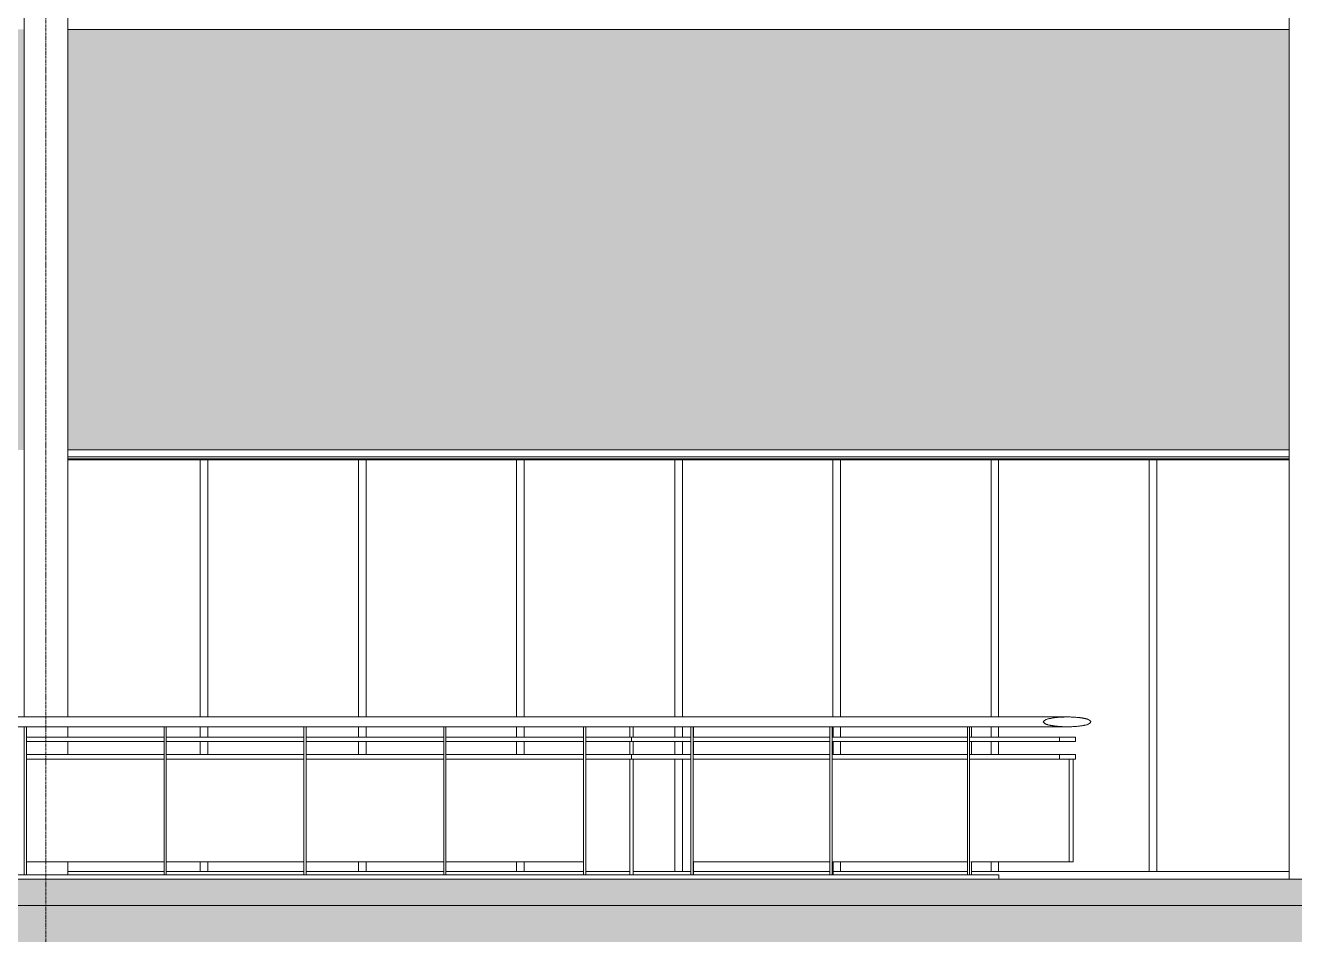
# Model space of a CAD drawing. Header units: inches. Extents: x 21386 to 98546, y -290 to 853.
# Drawn here: x 38366.7 to 38657.1, y -12.7 to 195.4 of the extents above; entities that cross this region are included whole.
import ezdxf

# ---------------------------------------------------------------- set-up
doc = ezdxf.new("R2010")
doc.units = ezdxf.units.IN
doc.header["$MEASUREMENT"] = 0
doc.linetypes.add('Grid Line 1_2_', pattern=[0.875, 0.5, -0.125, 0.125, -0.125])
for name, color, linetype, lineweight in [('A-FLOR', 192, 'Continuous', 13), ('A-FLOR-HRAL', 11, 'Continuous', 13), ('A-FLOR-LEVL', 51, 'Continuous', 9), ('A-FLOR-PATT', 8, 'Continuous', 25), ('A-GLAZ-CURT', 52, 'Continuous', 13), ('A-GLAZ-CWMG', 51, 'Continuous', 13), ('A-WALL', 113, 'Continuous', 13), ('A-WALL-PATT', 111, 'Continuous', 25), ('C-TOPO', 7, 'Continuous', 13), ('I-WALL', 2, 'Continuous', 13), ('S-BEAM', 12, 'Continuous', 13), ('S-GRID', 1, 'Continuous', 9)]:
    doc.layers.add(name, color=color, linetype=linetype, lineweight=lineweight)
pattern_1 = [(90, (-86666.32, -1108), (-193, -193), [48, -145]), (180, (-86666.32, -1108), (-2e-14, -193), [96.25, -96.75]), (270, (-86762.57, -1060), (-193, -193), [48, -145]), (180, (-86666.32, -1060), (-2e-14, -193), [96.25, -96.75]), (270, (-86762.82, -1060), (-193, -193), [48, -145]), (180, (-86762.82, -1060), (-2e-14, -193), [96.25, -96.75]), (90, (-86859.07, -1108), (-193, -193), [48, -145]), (180, (-86762.82, -1108), (-2e-14, -193), [96.25, -96.75]), (90, (-86714.32, -1059.75), (-193, -193), [48, -145]), (180, (-86666.07, -1059.75), (-2e-14, -193), [48.25, -144.75]), (180, (-86666.07, -1011.75), (-2e-14, -193), [48.25, -144.75]), (90, (-86810.82, -1059.75), (-193, -193), [48, -145]), (180, (-86714.57, -1059.75), (-2e-14, -193), [96.25, -96.75]), (270, (-86714.57, -1011.75), (-193, -193), [48, -145]), (180, (-86714.57, -1011.75), (-2e-14, -193), [96.25, -96.75]), (180, (-86811.07, -1059.75), (-2e-14, -193), [48, -145]), (270, (-86811.07, -1011.75), (-193, -193), [48, -145]), (180, (-86811.07, -1011.75), (-2e-14, -193), [48, -145]), (90, (-86666.32, -1011.5), (-193, -193), [48, -145]), (180, (-86666.32, -1011.5), (-2e-14, -193), [96.25, -96.75]), (270, (-86762.57, -963.5), (-193, -193), [48, -145]), (180, (-86666.32, -963.5), (-2e-14, -193), [96.25, -96.75]), (270, (-86762.82, -963.5), (-193, -193), [48, -145]), (180, (-86762.82, -963.5), (-2e-14, -193), [96.25, -96.75]), (270, (-86859.07, -963.5), (-193, -193), [48, -145]), (180, (-86762.82, -1011.5), (-2e-14, -193), [96.25, -96.75]), (90, (-86714.32, -963.25), (-193, -193), [48, -145]), (180, (-86666.07, -963.25), (-2e-14, -193), [48.25, -144.75]), (180, (-86666.07, -915.25), (-2e-14, -193), [48.25, -144.75]), (90, (-86810.82, -963.25), (-193, -193), [48, -145]), (180, (-86714.57, -963.25), (-2e-14, -193), [96.25, -96.75]), (270, (-86714.57, -915.25), (-193, -193), [48, -145]), (180, (-86714.57, -915.25), (-2e-14, -193), [96.25, -96.75]), (180, (-86811.07, -963.25), (-2e-14, -193), [48, -145]), (270, (-86811.07, -915.25), (-193, -193), [48, -145]), (180, (-86811.07, -915.25), (-2e-14, -193), [48, -145])]
pattern_2 = [(45, (-87780.87, 98.42), (-19.00703, 19.00703), []), (45, (-87780.87, 127.22), (-19.00703, 19.00703), [])]

# ---------------------------------------------------------------- blocks, each defined once
blk = doc.blocks.new('Struct_Xcel_Sports Complex_rvt-4-Building Section - East_West looking South')
at = {"layer": 'A-FLOR-PATT', "lineweight": 9}
h = blk.add_hatch(dxfattribs=at)
h.set_pattern_fill('FP_58', color=256, style=0, pattern_type=2)
h.set_pattern_definition([(50, (-87780.87, 98.42), (55.0854, -4.819842), [5.76, -63.36]), (355, (-87780.87, 98.42), (-10.65569, 57.76853), [4.608, -50.688]), (100.451, (-87776.28, 98.02), (44.429468, 52.94866), [4.895, -53.848]), (46.184, (-87780.87, 113.78), (81.96444, -12.71212), [8.64, -95.04]), (96.636, (-87774.04, 112.72), (71.7815, 74.81238), [7.343, -80.772]), (351.184, (-87780.87, 113.78), (71.78195, 74.81243), [6.912, -76.032]), (21, (-87773.19, 109.94), (45.84207, -30.92146), [5.76, -63.36]), (326, (-87773.19, 109.94), (18.687064, 55.691476), [4.608, -50.688]), (71.451, (-87769.37, 107.363), (64.52891, 24.77011), [4.895, -53.848]), (37.5, (-87780.871, 98.42), (0.9338946, 25.566816), [2.534, -47.539, 2.534, -48.922, -50.88]), (37.5, (-87780.871, 98.42), (0.9338946, 25.566816), [-101.53, 2.534, -48.346]), (7.5, (-87780.87, 98.42), (20.20404, 30.291303), [2.534, -26.803, 2.534, -46.387, -19.392]), (7.5, (-87780.87, 98.42), (20.20404, 30.291303), [-78.259, 2.534, -16.858]), (327.5, (-87797.998, 98.42), (40.9977845, -1.7324026), [2.534, -16.666, 2.534, -57.37, -79.488]), (327.5, (-87797.998, 98.42), (40.9977845, -1.7324026), [-79.104, 2.534, -76.954]), (317.5, (-87805.678, 98.42), (44.788883, 7.687839), [2.534, -22.426, 2.534, -37.248, -56.448]), (317.5, (-87805.678, 98.42), (44.788883, 7.687839), [-64.742, 2.534, -53.914])])
h.paths.add_polyline_path([(-26273.39, -6), (-22066.14, -6), (-22066.14, 0), (-26273.39, 0), (-26273.39, -1.7)], flags=0)
at = {"layer": 'A-FLOR', "color": 7}
for p, q in [((-22066.14, 0), (-26273.39, 0)), ((-26273.39, -6), (-22066.14, -6))]:
    blk.add_line(p, q, dxfattribs=at)
blk = doc.blocks.new('Girt_C - 10_D-1260059-Building Section - East_West looking South')
at = {"layer": 'S-BEAM', "color": 8, "lineweight": 9}
for p, q in [((-23370.39, 96.68), (-23090.89, 96.68)), ((-23370.39, 96.2), (-23090.89, 96.2))]:
    blk.add_line(p, q, dxfattribs=at)
blk = doc.blocks.new('Railing - 3_4_-939654-Building Section - East_West looking South')
at = {"layer": 'A-FLOR-HRAL', "color": 8, "lineweight": 9}
for p, q in [((-24222.44, 34.87), (-24223.19, 34.87)), ((-24223.19, 32.5), (-24223.19, 34.87)), ((-24222.44, 32.5), (-24222.44, 34.87)), ((-24223.19, 28.5), (-24223.19, 31.5)), ((-24222.44, 28.5), (-24222.44, 31.5)), ((-24223.19, 1), (-24223.19, 27.5)), ((-24222.44, 1), (-24222.44, 27.5))]:
    blk.add_line(p, q, dxfattribs=at)
blk = doc.blocks.new('Railing - 2_ x 1_2_-V200-Building Section - East_West looking South')
at = {"layer": 'A-FLOR-HRAL', "color": 8, "lineweight": 9}
for p, q in [((-24211.85, 34.87), (-24212.35, 34.87)), ((-24212.35, 1), (-24212.35, 34.87)), ((-24211.85, 1), (-24211.85, 34.87))]:
    blk.add_line(p, q, dxfattribs=at)
blk = doc.blocks.new('Railing - 2_ 8_-V201-Building Section - East_West looking South')
at = {"layer": 'A-FLOR-HRAL', "color": 8, "lineweight": 9}
blk.add_line((-24211.85, 4), (-24180.35, 4), dxfattribs=at)
blk = doc.blocks.new('Railing - 2_ x 1_2_-V202-Building Section - East_West looking South')
at = {"layer": 'A-FLOR-HRAL', "color": 8, "lineweight": 9}
for p, q in [((-23227.3, 34.87), (-23227.8, 34.87)), ((-23227.8, 1), (-23227.8, 34.87)), ((-23227.22, 34.87), (-23227.3, 34.87)), ((-23227.3, 1), (-23227.3, 34.87)), ((-23227.22, 32.5), (-23227.22, 34.87)), ((-23227.22, 28.5), (-23227.22, 31.5)), ((-23227.22, 1), (-23227.22, 4))]:
    blk.add_line(p, q, dxfattribs=at)
blk = doc.blocks.new('Railing - 2_ 8_-V203-Building Section - East_West looking South')
at = {"layer": 'A-FLOR-HRAL', "color": 8, "lineweight": 9}
blk.add_line((-23227.3, 4), (-23196, 4), dxfattribs=at)
blk = doc.blocks.new('Railing - 2_ x 1_2_-V204-Building Section - East_West looking South')
at = {"layer": 'A-FLOR-HRAL', "color": 8, "lineweight": 9}
for p, q in [((-23195.5, 34.87), (-23196, 34.87)), ((-23196, 1), (-23196, 34.87)), ((-23195.25, 34.87), (-23195.5, 34.87)), ((-23195.5, 1), (-23195.5, 34.87)), ((-23195.25, 32.5), (-23195.25, 34.87)), ((-23195.25, 28.5), (-23195.25, 31.5)), ((-23195.25, 1), (-23195.25, 4))]:
    blk.add_line(p, q, dxfattribs=at)
blk = doc.blocks.new('Railing - 2_ 8_-V205-Building Section - East_West looking South')
at = {"layer": 'A-FLOR-HRAL', "color": 8, "lineweight": 9}
blk.add_line((-23195.33, 4), (-23164.55, 4), dxfattribs=at)
blk = doc.blocks.new('Railing - 2_ x 1_2_-V206-Building Section - East_West looking South')
at = {"layer": 'A-FLOR-HRAL', "color": 8, "lineweight": 9}
for p, q in [((-23164.07, 34.87), (-23164.55, 34.87)), ((-23164.55, 1), (-23164.55, 34.87)), ((-23163.64, 34.87), (-23164.07, 34.87)), ((-23164.07, 1), (-23164.07, 34.87)), ((-23163.64, 32.5), (-23163.64, 34.87)), ((-23163.64, 28.5), (-23163.64, 31.5)), ((-23163.64, 1), (-23163.64, 4))]:
    blk.add_line(p, q, dxfattribs=at)
blk = doc.blocks.new('Railing - 2_ 8_-V207-Building Section - East_West looking South')
at = {"layer": 'A-FLOR-HRAL', "color": 250, "lineweight": 20}
for p, q in [((-23140.31, 27.5), (-23141.29, 27.5)), ((-23141.29, 27.5), (-23141.29, 4)), ((-23140.31, 4), (-23140.31, 27.5)), ((-23141.29, 4), (-23140.31, 4))]:
    blk.add_line(p, q, dxfattribs=at)
at = {"layer": 'A-FLOR-HRAL', "color": 8, "lineweight": 9}
blk.add_line((-23163.78, 4), (-23141.29, 4), dxfattribs=at)
blk = doc.blocks.new('Railing - Railing-939582-Building Section - East_West looking South')
at = {"layer": 'A-FLOR-HRAL', "color": 8, "lineweight": 9}
for p, q in [((-23241.39, 37.12), (-24222.81, 37.12)), ((-24222.81, 34.87), (-23241.39, 34.87)), ((-23379.85, 32.5), (-23348.35, 32.5)), ((-23347.85, 32.5), (-23316.35, 32.5)), ((-23315.85, 32.5), (-23284.35, 32.5)), ((-23283.85, 32.5), (-23252.35, 32.5)), ((-23251.85, 32.5), (-23241.39, 32.5)), ((-23241.39, 31.5), (-23241.39, 32.5)), ((-23241.39, 32.5), (-23227.79, 32.5)), ((-23227.29, 32.5), (-23195.99, 32.5)), ((-23195.5, 32.5), (-23164.55, 32.5)), ((-23163.96, 32.5), (-23143.43, 32.5)), ((-23348.35, 31.5), (-23379.85, 31.5)), ((-23316.35, 31.5), (-23347.85, 31.5)), ((-23284.35, 31.5), (-23315.85, 31.5)), ((-23252.35, 31.5), (-23283.85, 31.5)), ((-23241.39, 31.5), (-23251.85, 31.5)), ((-23227.79, 31.5), (-23241.39, 31.5)), ((-23195.99, 31.5), (-23227.29, 31.5)), ((-23164.55, 31.5), (-23195.5, 31.5)), ((-23143.43, 31.5), (-23163.96, 31.5)), ((-23379.85, 28.5), (-23348.35, 28.5)), ((-23348.35, 27.5), (-23379.85, 27.5)), ((-23347.85, 28.5), (-23316.35, 28.5)), ((-23316.35, 27.5), (-23347.85, 27.5)), ((-23315.85, 28.5), (-23284.35, 28.5)), ((-23284.35, 27.5), (-23315.85, 27.5)), ((-23283.85, 28.5), (-23252.35, 28.5)), ((-23252.35, 27.5), (-23283.85, 27.5)), ((-23251.85, 28.5), (-23241.39, 28.5)), ((-23241.39, 27.5), (-23251.85, 27.5)), ((-23241.39, 27.5), (-23241.39, 28.5)), ((-23241.39, 28.5), (-23227.79, 28.5)), ((-23227.79, 27.5), (-23241.39, 27.5)), ((-23227.29, 28.5), (-23195.99, 28.5)), ((-23195.99, 27.5), (-23227.29, 27.5)), ((-23195.5, 28.5), (-23164.55, 28.5)), ((-23164.55, 27.5), (-23195.5, 27.5)), ((-23163.96, 28.5), (-23143.43, 28.5)), ((-23143.43, 27.5), (-23163.96, 27.5))]:
    blk.add_line(p, q, dxfattribs=at)
at = {"layer": 'A-FLOR-HRAL', "color": 7}
for p, q in [((-23139.79, 32.5), (-23143.43, 32.5)), ((-23143.43, 32.5), (-23143.43, 31.5)), ((-23139.79, 31.5), (-23139.79, 32.5)), ((-23143.43, 31.5), (-23139.79, 31.5)), ((-23139.79, 28.5), (-23143.43, 28.5)), ((-23143.43, 28.5), (-23143.43, 27.5)), ((-23143.43, 27.5), (-23139.79, 27.5)), ((-23139.79, 27.5), (-23139.79, 28.5))]:
    blk.add_line(p, q, dxfattribs=at)
at = {"layer": 'A-FLOR-HRAL', "color": 8, "lineweight": 9, "flags": 128}
for points in [[(-23141.6, 37.12), (-23153.19, 37.12), (-23164.88, 37.12), (-23176.65, 37.12), (-23188.5, 37.12), (-23200.4, 37.12), (-23212.34, 37.12), (-23224.32, 37.12), (-23236.32, 37.12), (-23241.39, 37.12)], [(-23141.6, 34.87), (-23153.19, 34.87), (-23164.88, 34.87), (-23176.65, 34.87), (-23188.5, 34.87), (-23200.4, 34.87), (-23212.34, 34.87), (-23224.32, 34.87), (-23236.32, 34.87), (-23241.39, 34.87)]]:
    blk.add_lwpolyline(points, dxfattribs=at)
at = {"layer": 'A-FLOR-HRAL', "color": 7}
for points in [[(-23136.26, 36), (-23136.3, 36.06), (-23136.4, 36.17), (-23136.55, 36.31), (-23136.69, 36.42), (-23136.8, 36.48), (-23136.86, 36.52), (-23136.91, 36.54), (-23136.95, 36.57), (-23137.02, 36.6), (-23137.14, 36.64), (-23137.32, 36.69), (-23137.5, 36.73), (-23137.63, 36.76), (-23137.7, 36.78), (-23137.76, 36.79), (-23137.81, 36.8), (-23137.88, 36.82), (-23138.01, 36.84), (-23138.19, 36.87), (-23138.41, 36.91), (-23138.63, 36.94), (-23138.85, 36.97), (-23139.14, 37), (-23139.66, 37.05), (-23140.39, 37.1), (-23141.28, 37.13), (-23142.17, 37.12), (-23143.05, 37.09), (-23143.94, 37.03), (-23144.63, 36.95), (-23145.15, 36.87), (-23145.42, 36.82), (-23145.59, 36.78), (-23145.68, 36.77), (-23145.73, 36.75), (-23145.88, 36.72), (-23146.13, 36.67), (-23146.37, 36.6), (-23146.51, 36.54), (-23146.56, 36.52), (-23146.63, 36.48), (-23146.78, 36.4), (-23146.99, 36.24), (-23147.14, 36.08), (-23147.21, 36)], [(-23147.21, 36), (-23147.17, 35.94), (-23147.07, 35.84), (-23146.91, 35.7), (-23146.76, 35.6), (-23146.66, 35.53), (-23146.6, 35.5), (-23146.55, 35.47), (-23146.5, 35.45), (-23146.43, 35.42), (-23146.32, 35.38), (-23146.14, 35.33), (-23145.95, 35.29), (-23145.82, 35.26), (-23145.75, 35.25), (-23145.7, 35.24), (-23145.64, 35.23), (-23145.57, 35.21), (-23145.44, 35.18), (-23145.26, 35.15), (-23145.04, 35.12), (-23144.82, 35.08), (-23144.6, 35.05), (-23144.31, 35.02), (-23143.8, 34.96), (-23143.06, 34.91), (-23142.17, 34.88), (-23141.29, 34.87), (-23140.4, 34.9), (-23139.51, 34.95), (-23138.82, 35.03), (-23138.31, 35.11), (-23138.03, 35.15), (-23137.86, 35.19), (-23137.77, 35.21), (-23137.72, 35.22), (-23137.57, 35.25), (-23137.32, 35.3), (-23137.08, 35.38), (-23136.94, 35.44), (-23136.9, 35.46), (-23136.83, 35.5), (-23136.68, 35.59), (-23136.47, 35.75), (-23136.32, 35.91), (-23136.26, 36)]]:
    blk.add_open_spline(points, degree=3, knots=[0, 0, 0, 0, 0.019231, 0.038462, 0.057692, 0.067308, 0.072115, 0.076923, 0.081731, 0.086538, 0.096154, 0.115385, 0.134615, 0.144231, 0.149038, 0.153846, 0.158654, 0.163462, 0.173077, 0.192308, 0.211538, 0.230769, 0.25, 0.269231, 0.307692, 0.384615, 0.461538, 0.538462, 0.615385, 0.692308, 0.769231, 0.798077, 0.826923, 0.841346, 0.844952, 0.848558, 0.855769, 0.884615, 0.913462, 0.920673, 0.924279, 0.927885, 0.942308, 0.971154, 1, 1, 1, 1], dxfattribs=at)
for name, p in [('Railing - 2_ x 1_2_-V200-Building Section - East_West looking South', (832, 0)), ('Railing - 2_ x 1_2_-V200-Building Section - East_West looking South', (864, 0)), ('Railing - 2_ x 1_2_-V200-Building Section - East_West looking South', (896, 0)), ('Railing - 2_ x 1_2_-V200-Building Section - East_West looking South', (928, 0)), ('Railing - 2_ x 1_2_-V200-Building Section - East_West looking South', (960, 0)), ('Railing - 3_4_-939654-Building Section - East_West looking South', (981.42, 0)), ('Railing - 2_ x 1_2_-V202-Building Section - East_West looking South', (0, 0)), ('Railing - 2_ x 1_2_-V204-Building Section - East_West looking South', (0, 0)), ('Railing - 2_ x 1_2_-V206-Building Section - East_West looking South', (0, 0)), ('Railing - 2_ 8_-V207-Building Section - East_West looking South', (0, 0)), ('Railing - 2_ 8_-V201-Building Section - East_West looking South', (832, 0)), ('Railing - 2_ 8_-V201-Building Section - East_West looking South', (864, 0)), ('Railing - 2_ 8_-V201-Building Section - East_West looking South', (896, 0)), ('Railing - 2_ 8_-V201-Building Section - East_West looking South', (928, 0)), ('Railing - 2_ 8_-V203-Building Section - East_West looking South', (0, 0)), ('Railing - 2_ 8_-V205-Building Section - East_West looking South', (0, 0))]:
    blk.add_blockref(name, p)
blk = doc.blocks.new('columns and girder2 - one-V215-Building Section - East_West looking South')
at = {"layer": 'S-BEAM', "lineweight": 9}
h = blk.add_hatch(dxfattribs=at)
h.set_pattern_fill('FP_55', color=8, style=0, pattern_type=2)
h.set_pattern_definition(pattern_2)
h.paths.add_polyline_path([(-23376.02, 306.3), (-23374.77, 306.3), (-23374.77, 339.12), (-23376.02, 339.12), (-23376.02, 310.79)], flags=0)
at = {"layer": 'S-BEAM', "color": 7}
for p, q in [((-23370.39, 340.62), (-23380.39, 340.62)), ((-23380.39, 340.62), (-23380.39, 339.12)), ((-23370.39, 339.12), (-23370.39, 340.62)), ((-23380.39, 339.12), (-23370.39, 339.12)), ((-23374.77, 339.12), (-23376.02, 339.12)), ((-23376.02, 339.12), (-23376.02, 306.3)), ((-23374.77, 306.3), (-23374.77, 339.12)), ((-23370.39, 306.3), (-23380.39, 306.3)), ((-23380.39, 306.3), (-23380.39, 304.78)), ((-23376.02, 306.3), (-23374.77, 306.3)), ((-23370.39, 304.78), (-23370.39, 306.3)), ((-23380.39, 304.78), (-23370.39, 304.78))]:
    blk.add_line(p, q, dxfattribs=at)
at = {"layer": 'S-BEAM', "color": 8, "lineweight": 9}
for p, q in [((-23381.39, 292.37), (-23381.39, 337.89)), ((-23380.39, 336.72), (-23380.39, 339.12)), ((-23370.39, 339.12), (-23370.39, 336.72)), ((-23369.39, 337.89), (-23369.39, 292.37)), ((-23380.39, 294.85), (-23380.39, 304.78)), ((-23370.39, 304.78), (-23370.39, 294.85)), ((-23380.39, 294.85), (-23370.39, 294.85)), ((-23381.39, 292.37), (-23369.39, 292.37)), ((-23380.39, 37.11), (-23380.39, 292.37)), ((-23370.39, 292.37), (-23370.39, 37.1)), ((-23380.39, 32.5), (-23380.39, 34.89)), ((-23370.39, 34.89), (-23370.39, 32.5)), ((-23380.39, 28.5), (-23380.39, 31.5)), ((-23370.39, 31.5), (-23370.39, 28.5)), ((-23380.39, 1), (-23380.39, 4)), ((-23370.39, 4), (-23370.39, 1))]:
    blk.add_line(p, q, dxfattribs=at)
blk = doc.blocks.new('columns and girder2 - one-V216-Building Section - East_West looking South')
at = {"layer": 'S-BEAM', "lineweight": 9}
h = blk.add_hatch(dxfattribs=at)
h.set_pattern_fill('FP_55', color=8, style=0, pattern_type=2)
h.set_pattern_definition(pattern_2)
h.paths.add_polyline_path([(-23090.89, 304.78), (-23080.89, 304.78), (-23080.89, 306.3), (-23090.89, 306.3)], flags=0)
h.paths.add_polyline_path([(-23080.89, 339.12), (-23080.89, 340.62), (-23090.89, 340.62), (-23090.89, 339.12), (-23082.72, 339.12)], flags=0)
h = blk.add_hatch(dxfattribs=at)
h.set_pattern_fill('FP_55', color=8, style=0, pattern_type=2)
h.set_pattern_definition(pattern_2)
h.paths.add_polyline_path([(-23086.52, 306.3), (-23085.27, 306.3), (-23085.27, 339.12), (-23086.52, 339.12), (-23086.52, 310.79)], flags=0)
at = {"layer": 'S-BEAM', "color": 7}
for p, q in [((-23080.89, 340.62), (-23090.89, 340.62)), ((-23090.89, 340.62), (-23090.89, 339.12)), ((-23080.89, 339.12), (-23080.89, 340.62)), ((-23090.89, 339.12), (-23080.89, 339.12)), ((-23085.27, 339.12), (-23086.52, 339.12)), ((-23086.52, 339.12), (-23086.52, 306.3)), ((-23085.27, 306.3), (-23085.27, 339.12)), ((-23080.89, 306.3), (-23090.89, 306.3)), ((-23090.89, 306.3), (-23090.89, 304.78)), ((-23086.52, 306.3), (-23085.27, 306.3)), ((-23080.89, 304.78), (-23080.89, 306.3)), ((-23090.89, 304.78), (-23080.89, 304.78))]:
    blk.add_line(p, q, dxfattribs=at)
at = {"layer": 'S-BEAM', "color": 8, "lineweight": 9}
for p, q in [((-23091.89, 292.37), (-23091.89, 337.89)), ((-23090.89, 336.72), (-23090.89, 339.12)), ((-23080.89, 339.12), (-23080.89, 336.72)), ((-23079.89, 337.89), (-23079.89, 292.37)), ((-23090.89, 294.85), (-23090.89, 304.78)), ((-23080.89, 304.78), (-23080.89, 294.85)), ((-23090.89, 294.85), (-23080.89, 294.85)), ((-23091.89, 292.37), (-23079.89, 292.37)), ((-23090.89, 0), (-23090.89, 292.37)), ((-23080.89, 292.37), (-23080.89, 0))]:
    blk.add_line(p, q, dxfattribs=at)
blk = doc.blocks.new('System Panel - Interior Glazing-V244-Building Section - East_West looking South')
at = {"layer": 'A-GLAZ-CURT', "color": 8, "lineweight": 9}
for p, q in [((-23340.08, 96), (-23370.39, 96)), ((-23370.39, 1.75), (-23348.35, 1.75)), ((-23347.85, 1.75), (-23340.08, 1.75))]:
    blk.add_line(p, q, dxfattribs=at)
blk = doc.blocks.new('System Panel - Interior Glazing-V245-Building Section - East_West looking South')
at = {"layer": 'A-GLAZ-CURT', "color": 8, "lineweight": 9}
for p, q in [((-23303.89, 96), (-23338.33, 96)), ((-23338.33, 1.75), (-23316.35, 1.75)), ((-23315.85, 1.75), (-23303.89, 1.75))]:
    blk.add_line(p, q, dxfattribs=at)
blk = doc.blocks.new('System Panel - Interior Glazing-V246-Building Section - East_West looking South')
at = {"layer": 'A-GLAZ-CURT', "color": 8, "lineweight": 9}
for p, q in [((-23267.7, 96), (-23302.14, 96)), ((-23302.14, 1.75), (-23284.35, 1.75)), ((-23283.85, 1.75), (-23267.7, 1.75))]:
    blk.add_line(p, q, dxfattribs=at)
blk = doc.blocks.new('System Panel - Interior Glazing-V247-Building Section - East_West looking South')
at = {"layer": 'A-GLAZ-CURT', "color": 8, "lineweight": 9}
for p, q in [((-23231.52, 96), (-23265.95, 96)), ((-23265.95, 1.75), (-23252.35, 1.75)), ((-23251.85, 1.75), (-23241.76, 1.75)), ((-23241.01, 1.75), (-23231.52, 1.75))]:
    blk.add_line(p, q, dxfattribs=at)
blk = doc.blocks.new('System Panel - Interior Glazing-V248-Building Section - East_West looking South')
at = {"layer": 'A-GLAZ-CURT', "color": 8, "lineweight": 9}
for p, q in [((-23195.33, 96), (-23229.77, 96)), ((-23229.77, 1.75), (-23227.8, 1.75)), ((-23227.22, 1.75), (-23196, 1.75))]:
    blk.add_line(p, q, dxfattribs=at)
blk = doc.blocks.new('System Panel - Interior Glazing-V249-Building Section - East_West looking South')
at = {"layer": 'A-GLAZ-CURT', "color": 8, "lineweight": 9}
for p, q in [((-23159.14, 96), (-23193.58, 96)), ((-23193.58, 1.75), (-23164.55, 1.75)), ((-23163.64, 1.75), (-23159.14, 1.75))]:
    blk.add_line(p, q, dxfattribs=at)
blk = doc.blocks.new('System Panel - Interior Glazing-1220293-Building Section - East_West looking South')
at = {"layer": 'A-GLAZ-CURT', "color": 8, "lineweight": 9}
blk.add_line((-24570.45, 96), (-24604.89, 96), dxfattribs=at)
blk = doc.blocks.new('System Panel - Interior Glazing-V219-Building Section - East_West looking South')
at = {"layer": 'A-GLAZ-CURT', "color": 8, "lineweight": 9}
blk.add_line((-24538.39, 96), (-24568.7, 96), dxfattribs=at)
blk = doc.blocks.new('Rectangular Mullion - Interior 1_75_ x 4_5_-1179494-Building Section - East_West looking South')
at = {"layer": 'A-GLAZ-CWMG', "color": 8, "lineweight": 9}
blk.add_line((-24569.58, 1.75), (-24605.77, 1.75), dxfattribs=at)
blk = doc.blocks.new('Rectangular Mullion - Interior 1_75_ x 4_5_-V252-Building Section - East_West looking South')
at = {"layer": 'A-GLAZ-CWMG', "color": 8, "lineweight": 9}
blk.add_line((-24538.39, 1.75), (-24569.58, 1.75), dxfattribs=at)
blk = doc.blocks.new('Rectangular Mullion - Interior 1_75_ x 4_5_-V278-Building Section - East_West looking South')
at = {"layer": 'A-GLAZ-CWMG', "color": 8, "lineweight": 9}
for p, q in [((-23340.08, 96), (-23338.33, 96)), ((-23340.08, 96), (-23340.08, 37.11)), ((-23338.33, 37.08), (-23338.33, 96)), ((-23340.08, 34.89), (-23340.08, 32.5)), ((-23338.33, 32.5), (-23338.33, 34.9)), ((-23340.08, 31.5), (-23340.08, 28.5)), ((-23338.33, 28.5), (-23338.33, 31.5)), ((-23340.08, 4), (-23340.08, 1.75)), ((-23338.33, 1.75), (-23338.33, 4)), ((-23338.33, 1.75), (-23340.08, 1.75))]:
    blk.add_line(p, q, dxfattribs=at)
blk = doc.blocks.new('Rectangular Mullion - Interior 1_75_ x 4_5_-V279-Building Section - East_West looking South')
at = {"layer": 'A-GLAZ-CWMG', "color": 8, "lineweight": 9}
for p, q in [((-23303.89, 96), (-23302.14, 96)), ((-23303.89, 96), (-23303.89, 37.12)), ((-23302.14, 37.12), (-23302.14, 96)), ((-23303.89, 34.9), (-23303.89, 32.5)), ((-23302.14, 32.5), (-23302.14, 34.9)), ((-23303.89, 31.5), (-23303.89, 28.5)), ((-23302.14, 28.5), (-23302.14, 31.5)), ((-23303.89, 4), (-23303.89, 1.75)), ((-23302.14, 1.75), (-23302.14, 4)), ((-23302.14, 1.75), (-23303.89, 1.75))]:
    blk.add_line(p, q, dxfattribs=at)
blk = doc.blocks.new('Rectangular Mullion - Interior 1_75_ x 4_5_-V280-Building Section - East_West looking South')
at = {"layer": 'A-GLAZ-CWMG', "color": 8, "lineweight": 9}
for p, q in [((-23267.7, 96), (-23265.95, 96)), ((-23267.7, 96), (-23267.7, 37.12)), ((-23265.95, 37.12), (-23265.95, 96)), ((-23267.7, 34.89), (-23267.7, 32.5)), ((-23265.95, 32.5), (-23265.95, 34.9)), ((-23267.7, 31.5), (-23267.7, 28.5)), ((-23265.95, 28.5), (-23265.95, 31.5)), ((-23267.7, 4), (-23267.7, 1.75)), ((-23265.95, 1.75), (-23265.95, 4)), ((-23265.95, 1.75), (-23267.7, 1.75))]:
    blk.add_line(p, q, dxfattribs=at)
blk = doc.blocks.new('Rectangular Mullion - Interior 1_75_ x 4_5_-V281-Building Section - East_West looking South')
at = {"layer": 'A-GLAZ-CWMG', "color": 8, "lineweight": 9}
for p, q in [((-23231.52, 96), (-23229.77, 96)), ((-23231.52, 96), (-23231.52, 37.12)), ((-23229.77, 37.12), (-23229.77, 96)), ((-23231.52, 34.9), (-23231.52, 32.5)), ((-23229.77, 32.5), (-23229.77, 34.89)), ((-23231.52, 31.5), (-23231.52, 28.5)), ((-23229.77, 28.5), (-23229.77, 31.5)), ((-23231.52, 27.5), (-23231.52, 1.75)), ((-23229.77, 1.75), (-23229.77, 27.5)), ((-23229.77, 1.75), (-23231.52, 1.75))]:
    blk.add_line(p, q, dxfattribs=at)
blk = doc.blocks.new('Rectangular Mullion - Interior 1_75_ x 4_5_-V282-Building Section - East_West looking South')
at = {"layer": 'A-GLAZ-CWMG', "color": 8, "lineweight": 9}
for p, q in [((-23195.33, 96), (-23193.58, 96)), ((-23195.33, 96), (-23195.33, 37.1)), ((-23193.58, 37.12), (-23193.58, 96)), ((-23193.58, 32.5), (-23193.58, 34.9)), ((-23193.58, 28.5), (-23193.58, 31.5)), ((-23193.58, 1.75), (-23193.58, 4)), ((-23193.58, 1.75), (-23195.25, 1.75))]:
    blk.add_line(p, q, dxfattribs=at)
blk = doc.blocks.new('Rectangular Mullion - Interior 1_75_ x 4_5_-V283-Building Section - East_West looking South')
at = {"layer": 'A-GLAZ-CWMG', "color": 8, "lineweight": 9}
for p, q in [((-23159.14, 96), (-23157.39, 96)), ((-23159.14, 96), (-23159.14, 37.11)), ((-23157.39, 37.11), (-23157.39, 96)), ((-23159.14, 34.89), (-23159.14, 32.5)), ((-23157.39, 32.5), (-23157.39, 34.89)), ((-23159.14, 31.5), (-23159.14, 28.5)), ((-23157.39, 28.5), (-23157.39, 31.5)), ((-23159.14, 4), (-23159.14, 1.75)), ((-23157.39, 1.75), (-23157.39, 4)), ((-23157.39, 1.75), (-23159.14, 1.75))]:
    blk.add_line(p, q, dxfattribs=at)
blk = doc.blocks.new('Rectangular Mullion - Interior 1_75_ x 4_5_-V255-Building Section - East_West looking South')
at = {"layer": 'A-GLAZ-CWMG', "color": 8, "lineweight": 9}
for p, q in [((-24498.08, 96), (-24496.33, 96)), ((-24498.08, 96), (-24498.08, 1.75)), ((-24496.33, 1.75), (-24496.33, 96)), ((-24496.33, 1.75), (-24498.08, 1.75))]:
    blk.add_line(p, q, dxfattribs=at)

msp = doc.modelspace()

# ---------------------------------------------------------------- hatches: boundary and pattern name
at = {"layer": 'A-WALL-PATT', "lineweight": 9}
h = msp.add_hatch(dxfattribs=at)
h.set_pattern_fill('FP_47', color=8, style=0, pattern_type=2)
h.set_pattern_definition(pattern_1)
h.paths.add_polyline_path([(35475.41, 192.94), (35475.3, 193.12), (35475.3, 194.5), (35473.41, 194.5), (35473.41, 193.05), (35475.3, 193)], flags=0)
h.paths.add_polyline_path([(35472.17, 176), (35475.41, 176), (35475.41, 192.94), (35473.41, 192.94), (35473.41, 192.8), (35472.84, 192.31), (35472.77, 192.4), (35473.3, 192.94), (35472.17, 192.94), (35472.17, 183.84)], flags=0)
h.paths.add_polyline_path([(35483.41, 176), (35760.91, 176), (35760.91, 194.5), (35483.41, 194.5), (35483.41, 183.84)], flags=0)
h.paths.add_polyline_path([(36804.17, 176), (36918.91, 176), (36918.91, 194.5), (36807.08, 194.5), (36801.18, 176)], flags=0)
h.paths.add_polyline_path([(36797.91, 176), (36803.8, 194.5), (36793.51, 194.5), (36793.51, 176), (36795.4, 176)], flags=0)
h.paths.add_polyline_path([(38947.41, 176), (38947.41, 194.5), (38665.91, 194.5), (38665.91, 176), (38944.83, 176)], flags=0)
h.paths.add_polyline_path([(36928.91, 176), (37050.52, 176), (37033.47, 194.5), (36928.91, 194.5)], flags=0)
h.paths.add_polyline_path([(38655.91, 176), (38655.91, 194.5), (38376.41, 194.5), (38376.41, 176), (38611.45, 176)], flags=0)
h.paths.add_polyline_path([(38366.41, 176), (38366.41, 194.5), (38261.86, 194.5), (38244.85, 176), (38330.71, 176)], flags=0)
h.paths.add_polyline_path([(37061.29, 176), (37085.45, 176), (37102.5, 194.5), (37034.82, 194.5), (37051.89, 176), (37055.98, 176)], flags=0)
h.paths.add_polyline_path([(36786.89, 176), (36786.89, 194.5), (36776.59, 194.5), (36782.49, 176), (36786.63, 176)], flags=0)
h.paths.add_polyline_path([(36779.22, 176), (36773.32, 194.5), (36639.41, 194.5), (36639.41, 176), (36751.53, 176)], flags=0)
h.paths.add_polyline_path([(37088.13, 176), (37208.41, 176), (37208.41, 194.5), (37103.86, 194.5), (37086.85, 176), (37087.58, 176)], flags=0)
h.paths.add_polyline_path([(38243.45, 176), (38260.5, 194.5), (38192.82, 194.5), (38209.89, 176), (38243.36, 176)], flags=0)
h.paths.add_polyline_path([(36629.41, 176), (36629.41, 194.5), (36349.91, 194.5), (36349.91, 176), (36505.88, 176)], flags=0)
h.paths.add_polyline_path([(36339.91, 176), (36339.91, 194.5), (36141.51, 194.5), (36135.61, 176), (36225.14, 176)], flags=0)
h.paths.add_polyline_path([(38190.34, 176), (38208.52, 176), (38191.47, 194.5), (38086.91, 194.5), (38086.91, 176), (38120.15, 176)], flags=0)
h.paths.add_polyline_path([(35770.91, 176), (36050.41, 176), (36050.41, 194.5), (35770.91, 194.5)], flags=0)
h.paths.add_polyline_path([(38076.91, 176), (38076.91, 194.5), (37797.41, 194.5), (37797.41, 176), (38049.96, 176)], flags=0)
h.paths.add_polyline_path([(36060.41, 176), (36113.65, 176), (36107.75, 194.5), (36060.41, 194.5)], flags=0)
h.paths.add_polyline_path([(37787.41, 176), (37787.41, 194.5), (37507.91, 194.5), (37507.91, 176), (37769.22, 176)], flags=0)
h.paths.add_polyline_path([(36116.92, 176), (36121.32, 176), (36121.32, 194.5), (36111.02, 194.5), (36111.31, 193.61)], flags=0)
h.paths.add_polyline_path([(37497.91, 176), (37497.91, 194.5), (37218.41, 194.5), (37218.41, 176), (37488.48, 176)], flags=0)
h.paths.add_polyline_path([(36127.94, 176), (36132.34, 176), (36138.24, 194.5), (36127.94, 194.5), (36127.94, 178.96)], flags=0)
h.paths.add_polyline_path([(35472.17, 193.05), (35473.3, 193.05), (35473.3, 194.5), (35472.17, 194.5), (35472.17, 193.61)], flags=0)
h = msp.add_hatch(dxfattribs=at)
h.set_pattern_fill('FP_47', color=8, style=0, pattern_type=2)
h.set_pattern_definition(pattern_1)
h.paths.add_polyline_path([(37002.22, 1), (37116.79, 1), (37116.79, 98.25), (37122.16, 98.27), (37068.66, 156.31), (36928.91, 4.69), (36928.91, 1), (36999.14, 1)], flags=0)
h.paths.add_polyline_path([(36825.26, 1), (36827.29, 1), (36827.29, 98.25), (36903.91, 98.25), (36903.91, 1), (36918.91, 1), (36918.91, 176), (36801.18, 176), (36797.45, 164.31), (36802.14, 164.31), (36802.2, 160.19), (36802.32, 160.19), (36802.32, 157.56), (36824.2, 157.56), (36824.2, 156), (36826.2, 156), (36826.2, 114), (36795.67, 113.93), (36795.18, 113.11), (36795.03, 112.5), (36794.36, 108.24), (36794.14, 104.39), (36794.12, 101.31), (36786.2, 101.31), (36786.23, 105.72), (36785.97, 109.05), (36785.14, 113.3), (36784.63, 114), (36754.2, 114.02), (36754.2, 156), (36756.2, 156), (36756.2, 157.56), (36778.07, 157.56), (36778.15, 160.19), (36778.26, 160.19), (36778.32, 164.31), (36782.95, 164.31), (36779.22, 176), (36639.41, 176), (36639.41, 1), (36786.63, 1)], flags=0)
h.paths.add_polyline_path([(36628.04, 1), (36629.41, 1), (36629.41, 176), (36349.91, 176), (36349.91, 1), (36586.04, 1), (36586.04, 98.25), (36628.04, 98.25), (36628.04, 76.43)], flags=0)
h.paths.add_polyline_path([(36339.91, 1), (36339.91, 176), (36135.61, 176), (36131.88, 164.31), (36136.57, 164.31), (36136.63, 160.19), (36136.76, 160.19), (36136.76, 157.56), (36158.63, 157.56), (36158.63, 156), (36160.63, 156), (36160.63, 114), (36130.11, 113.93), (36129.59, 113.35), (36129.54, 113.28), (36128.71, 107.11), (36128.57, 104.39), (36128.56, 101.31), (36120.63, 101.31), (36120.66, 105.72), (36120.4, 109.05), (36119.56, 113.43), (36119.39, 113.58), (36119.08, 114), (36088.63, 114), (36088.63, 156), (36090.63, 156), (36090.63, 157.56), (36112.51, 157.56), (36112.58, 160.19), (36112.69, 160.19), (36112.76, 164.31), (36117.38, 164.31), (36113.65, 176), (36060.41, 176), (36060.41, 1), (36184.04, 1), (36184.04, 98.25), (36264.54, 98.25), (36264.54, 1), (36315.64, 1)], flags=0)
h.paths.add_polyline_path([(36007.29, 1), (36050.41, 1), (36050.41, 176), (35770.91, 176), (35770.91, 146.5), (36007.29, 146.5), (36007.29, 76.43)], flags=0)
h.paths.add_polyline_path([(36928.91, 6.16), (37067.95, 157.1), (37050.51, 176), (36928.91, 176), (36928.91, 6.18)], flags=0)
h.paths.add_polyline_path([(38947.41, 98.25), (38947.41, 176), (38665.91, 176), (38665.91, 98.25), (38944.83, 98.25)], flags=0)
h.paths.add_polyline_path([(38076.91, 98.25), (38076.91, 176), (37797.41, 176), (37797.41, 98.25), (38049.96, 98.25)], flags=0)
h.paths.add_polyline_path([(38086.91, 98.25), (38171.79, 98.25), (38225.98, 157.05), (38208.51, 176), (38086.91, 176), (38086.91, 115.49)], flags=0)
h.paths.add_polyline_path([(38188.16, 98.25), (38280.16, 98.27), (38226.66, 156.31), (38173.15, 98.25), (38188.16, 98.25)], flags=0)
h.paths.add_polyline_path([(37787.41, 98.25), (37787.41, 176), (37507.91, 176), (37507.91, 98.25), (37769.22, 98.25)], flags=0)
h.paths.add_polyline_path([(37497.91, 98.25), (37497.91, 176), (37218.41, 176), (37218.41, 98.25), (37488.48, 98.25)], flags=0)
h.paths.add_polyline_path([(38330.71, 98.25), (38366.41, 98.25), (38366.41, 176), (38244.81, 176), (38227.38, 157.02), (38281.53, 98.25), (38295.61, 98.25)], flags=0)
h.paths.add_polyline_path([(38376.41, 98.25), (38655.91, 98.25), (38655.91, 176), (38376.41, 176), (38376.41, 115.49)], flags=0)
h.paths.add_polyline_path([(37172.65, 98.25), (37208.41, 98.25), (37208.41, 176), (37086.81, 176), (37069.38, 157.02), (37123.53, 98.25), (37137.55, 98.25)], flags=0)
h.paths.add_polyline_path([(38955.41, 146.25), (38955.42, 146.25), (38955.41, 149.67)], flags=0)
h.paths.add_polyline_path([(35475.3, 146.5), (35475.24, 148.06), (35474.77, 148.46), (35474.84, 148.54), (35475.41, 148.06), (35475.41, 176), (35472.17, 176), (35472.17, 146.5), (35473.3, 146.5), (35473.3, 148.14), (35472.77, 148.59), (35472.84, 148.67), (35473.41, 148.14), (35473.41, 146.5), (35474.84, 146.5)], flags=0)
h.paths.add_polyline_path([(35672.43, 146.5), (35760.91, 146.5), (35760.91, 176), (35483.41, 176), (35483.41, 146.5), (35663.66, 146.5)], flags=0)
h.paths.add_polyline_path([(36798.01, 157.56), (36798.01, 157.62), (36797.74, 157.72), (36797.74, 157.66), (36797.74, 157.56), (36797.96, 157.56)], flags=0)
h.paths.add_polyline_path([(36117.03, 157.56), (36117.13, 157.62), (36117.13, 157.71), (36116.92, 157.56)], flags=0)
h.paths.add_polyline_path([(36782.6, 157.56), (36782.7, 157.62), (36782.7, 157.71), (36782.48, 157.56)], flags=0)
h.paths.add_polyline_path([(36118.01, 157.56), (36119.51, 157.62), (36118.69, 160.19), (36114.76, 160.19), (36114.76, 157.94), (36118.01, 157.94), (36118.01, 157.58)], flags=0)
h.paths.add_polyline_path([(36796.82, 157.56), (36796.82, 157.94), (36800.07, 157.94), (36800.07, 160.19), (36796.13, 160.19), (36795.3, 157.56), (36795.4, 157.56)], flags=0)
h.paths.add_polyline_path([(36783.57, 157.56), (36785.08, 157.62), (36784.26, 160.19), (36780.32, 160.19), (36780.32, 157.94), (36783.57, 157.94), (36783.57, 157.58)], flags=0)
h.paths.add_polyline_path([(36131.26, 157.94), (36132.13, 157.62), (36132.18, 157.56), (36132.44, 157.62), (36132.18, 157.72), (36132.07, 157.75)], flags=0)
h.paths.add_polyline_path([(36129.73, 157.56), (36131.26, 157.62), (36131.26, 157.94), (36134.51, 157.94), (36134.51, 160.19), (36130.57, 160.19), (36129.73, 157.58)], flags=0)
h.paths.add_polyline_path([(38226.66, 157.79), (38243.36, 176), (38209.88, 176), (38226.47, 158)], flags=0)
h.paths.add_polyline_path([(37068.66, 157.79), (37085.36, 176), (37051.88, 176), (37068.47, 158)], flags=0)
h.paths.add_polyline_path([(36786.63, 164.31), (36786.89, 164.31), (36786.89, 176), (36782.49, 176), (36786.22, 164.31)], flags=0)
h.paths.add_polyline_path([(36794.18, 164.31), (36797.91, 176), (36793.51, 176), (36793.51, 164.31)], flags=0)
h.paths.add_polyline_path([(36120.65, 164.31), (36121.32, 164.31), (36121.32, 176), (36116.92, 176), (36120.65, 164.31)], flags=0)
h.paths.add_polyline_path([(36128.61, 164.31), (36132.34, 176), (36127.94, 176), (36127.94, 164.31)], flags=0)
at = {"layer": 'C-TOPO', "lineweight": 9}
h = msp.add_hatch(dxfattribs=at)
h.set_pattern_fill('FP_46', color=8, style=0, pattern_type=2)
h.set_pattern_definition([(0, (-87780.87, 98.42), (48, 48), [48, -48]), (0, (-87780.87, 116.42), (48, 48), [48, -48]), (0, (-87780.87, 134.42), (48, 48), [48, -48]), (90, (-87774.87, 140.42), (-48, 48), [48, -48]), (90, (-87756.87, 140.42), (-48, 48), [48, -48]), (90, (-87738.87, 140.42), (-48, 48), [48, -48])])
h.paths.add_polyline_path([(39594.05, -79.82), (39688.66, -79.82), (39688.66, -48), (39675.66, -48), (39675.66, -36), (39680.66, -36), (39680.66, -6), (35473.41, -6), (35473.41, -36), (35478.41, -36), (35478.41, -48), (35460.41, -48), (35460.41, -36), (35463.41, -36), (35463.41, 0), (35382.92, 0), (35382.92, -79.82), (39556.73, -79.82)], flags=0)

# ---------------------------------------------------------------- linework, layer by layer
at = {"layer": 'A-FLOR', "color": 7}
for p, q in [((38589.46, 1), (37439.34, 1)), ((37439.34, 0), (38589.46, 0)), ((38589.46, 0), (38589.46, 1))]:
    msp.add_line(p, q, dxfattribs=at)
at = {"layer": 'A-FLOR-LEVL', "linetype": 'Grid Line 1_2_'}
msp.add_line((35189.48, 0), (40068.17, 0), dxfattribs=at)
at = {"layer": 'A-WALL', "color": 8, "lineweight": 9}
msp.add_line((38655.91, 194.5), (38376.41, 194.5), dxfattribs=at)
at = {"layer": 'I-WALL', "color": 8, "lineweight": 9}
msp.add_line((38376.41, 98.25), (38655.91, 98.25), dxfattribs=at)
at = {"layer": 'S-GRID', "linetype": 'Grid Line 1_2_'}
msp.add_line((38371.41, -273.16), (38371.41, 671.89), dxfattribs=at)
msp.add_line((38371.41, -273.16), (38371.41, 671.89), dxfattribs=at)

# ---------------------------------------------------------------- block references
at = {"color": 170, "lineweight": 5}
msp.add_blockref('Struct_Xcel_Sports Complex_rvt-4-Building Section - East_West looking South', (61746.8, 0), dxfattribs=at)
at = {"layer": 'A-FLOR-HRAL', "color": 8, "lineweight": 9}
msp.add_blockref('Railing - Railing-939582-Building Section - East_West looking South', (61746.8, 0), dxfattribs=at)
at = {"layer": 'A-GLAZ-CURT', "color": 8, "lineweight": 9}
for name, p in [('System Panel - Interior Glazing-V244-Building Section - East_West looking South', (61746.8, 0)), ('System Panel - Interior Glazing-V245-Building Section - East_West looking South', (61746.8, 0)), ('System Panel - Interior Glazing-V246-Building Section - East_West looking South', (61746.8, 0)), ('System Panel - Interior Glazing-V247-Building Section - East_West looking South', (61746.8, 0)), ('System Panel - Interior Glazing-V248-Building Section - East_West looking South', (61746.8, 0)), ('System Panel - Interior Glazing-V249-Building Section - East_West looking South', (61746.8, 0)), ('System Panel - Interior Glazing-1220293-Building Section - East_West looking South', (63194.3, 0)), ('System Panel - Interior Glazing-V219-Building Section - East_West looking South', (63194.3, 0))]:
    msp.add_blockref(name, p, dxfattribs=at)
at = {"layer": 'A-GLAZ-CWMG', "color": 8, "lineweight": 9}
for name, p in [('Rectangular Mullion - Interior 1_75_ x 4_5_-V278-Building Section - East_West looking South', (61746.8, 0)), ('Rectangular Mullion - Interior 1_75_ x 4_5_-V279-Building Section - East_West looking South', (61746.8, 0)), ('Rectangular Mullion - Interior 1_75_ x 4_5_-V280-Building Section - East_West looking South', (61746.8, 0)), ('Rectangular Mullion - Interior 1_75_ x 4_5_-V281-Building Section - East_West looking South', (61746.8, 0)), ('Rectangular Mullion - Interior 1_75_ x 4_5_-V282-Building Section - East_West looking South', (61746.8, 0)), ('Rectangular Mullion - Interior 1_75_ x 4_5_-V283-Building Section - East_West looking South', (61746.8, 0)), ('Rectangular Mullion - Interior 1_75_ x 4_5_-V255-Building Section - East_West looking South', (63121.93, 0)), ('Rectangular Mullion - Interior 1_75_ x 4_5_-1179494-Building Section - East_West looking South', (63194.3, 0)), ('Rectangular Mullion - Interior 1_75_ x 4_5_-V252-Building Section - East_West looking South', (63194.3, 0))]:
    msp.add_blockref(name, p, dxfattribs=at)
at = {"layer": 'S-BEAM', "color": 8, "lineweight": 9}
for name in ['columns and girder2 - one-V215-Building Section - East_West looking South', 'columns and girder2 - one-V216-Building Section - East_West looking South', 'Girt_C - 10_D-1260059-Building Section - East_West looking South']:
    msp.add_blockref(name, (61746.8, 0), dxfattribs=at)

doc.saveas('drawing.dxf')
